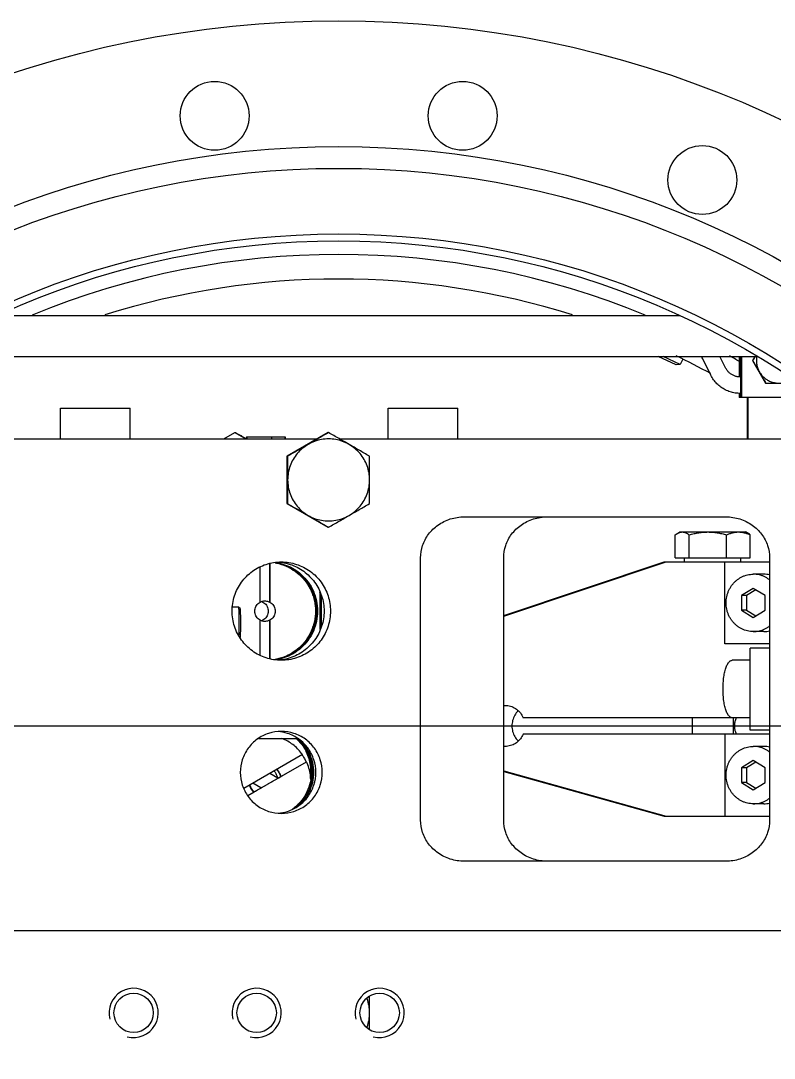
# Model space of a CAD drawing. Extents: x -50 to 48714, y -13211 to 6743.
# Drawn here: x 25972.2 to 26064.1, y -7807.6 to -7681.1 of the extents above; entities that cross this region are included whole.
import ezdxf

# ---------------------------------------------------------------- set-up
doc = ezdxf.new("R2010")
doc.units = 0
doc.header["$LTSCALE"] = 50
doc.linetypes.add('MITTEX2', pattern=[101.60000000000001, 63.5, -12.7, 12.7, -12.7])
doc.layers.get('0').update_dxf_attribs({"linetype": 'CONTINUOUS'})
doc.layers.add('MITTEX2', color=5, linetype='MITTEX2')

# ---------------------------------------------------------------- blocks, each defined once
blk = doc.blocks.new('SMAF_UE46_S')
for p, q in [((-30.58169558190002, 50.04915028130017), (52.58169558190002, 50.04915028130017)), ((-38.9925999725001, 45.04915028130017), (61.99246034460066, 45.04915028130017)), ((52.14630090589981, 44.03068916529992), (49.96220399450067, 45.04915028130017)), ((52.64438364390026, 44.07426575840009), (50.55373703790065, 45.04915028130017)), ((52.95245222680023, 44.73492096649989), (52.64438364390026, 44.07426575840009)), ((56.40399280260044, 42.7604185109999), (55.4043354776004, 44.7604185109999)), ((58.1929697753003, 43.65460047850002), (57.49593381270006, 45.04915028130017)), ((59.82378167850038, 45.04915028130017), (59.82378167850038, 42.5636904723001)), ((59.94157794590046, 45.04915028130017), (59.94157794590046, 42.55278532900002)), ((60.02010879089994, 45.04915028130017), (60.02010879089994, 40.04915028130017)), ((60.13790505819998, 45.04915028130017), (60.13790505819998, 40.04915028130017)), ((61.76107167159989, 45.04915028130017), (61.47249545880004, 44.54915028130017)), ((61.47249545880004, 44.54915028130017), (61.51122111010045, 44.54915028130017)), ((61.47249545880004, 44.54915028130017), (63.05966462940069, 41.79915028130017)), ((52.64438364390026, 44.07426575840009), (52.14630090589981, 44.03068916529992)), ((60.02010879089994, 42.54915028130017), (59.9808433684002, 42.54915028130017)), ((63.05966462940069, 41.79915028130017), (66.27272862190057, 41.79915028130017)), ((59.82378167850038, 40.56160022440008), (59.82378167850038, 40.04915028130017)), ((59.94157794590046, 40.55226276700023), (59.94157794590046, 40.04915028130017)), ((60.02010879089994, 40.54915028130017), (59.9808433684002, 40.54915028130017)), ((69.13482098300028, 40.04915028130017), (59.82378167850038, 40.04915028130017)), ((60.80065899090005, 40.04915028130017), (60.80066712860025, 35)), ((60.8879313078005, 40.04915028130017), (60.88793379100025, 35)), ((-22.93429908409962, 35), (-22.93429908409962, 38.75863747060021)), ((-22.93427871599943, 38.75863747060021), (-14.43431945219982, 38.75863747060021)), ((-14.43429908409962, 35), (-14.43429908409962, 38.75863747060021)), ((17.05199391489987, 35), (17.05199391489987, 38.75863747060021)), ((17.05201428300006, 38.75863747060021), (25.55197354680058, 38.75863747060021)), ((25.55199391489987, 35), (25.55199391489987, 38.75863747060021)), ((-2.986162766199413, 35), (-1.646875901499698, 35.77350269189992)), ((-1.646875901499698, 35.77350269189992), (-1.563020193800185, 35.77350269189992)), ((-1.646875901499698, 35.77350269189992), (-0.3075890369000263, 35)), ((9.683199032100674, 35.77350269189992), (4.6849124072005, 32.88675134599998)), ((9.683199032100674, 35.77350269189992), (9.767054739800187, 35.77350269189992)), ((-54.01583345449944, 35), (8.343912167400049, 35)), ((-0.211888320000071, 35.25), (4.452553945900036, 35.25)), ((11.11530070729987, 35), (76.01583345450035, 35)), ((4.6849124072005, 32.88675134599998), (4.768768115000057, 32.88675134599998)), ((4.6849124072005, 32.88675134599998), (4.6849124072005, 27.11324865410006)), ((4.6849124072005, 27.11324865410006), (4.768768115000057, 27.11324865410006)), ((4.6849124072005, 27.11324865410006), (9.683199032100674, 24.22649730810008)), ((26.31421056609997, 25.5), (58.22860372600007, 25.5)), ((9.683199032100674, 24.22649730810008), (9.767054739800187, 24.22649730810008)), ((52.05521988390046, 20.5), (52.05521988390046, 23.29273441009991)), ((52.31622365329986, 23.47271603770014), (52.62328848339985, 23.65000000000009)), ((52.62331103720044, 23.65000000000009), (60.62326592970021, 23.65000000000009)), ((53.74801653919985, 20.5), (53.74801653919985, 23.29273441009991)), ((58.31608513870015, 20.5), (58.31608513870015, 23.29273441009991)), ((60.93035331359988, 23.47271603770014), (60.62328848339985, 23.65000000000009)), ((61.19135708300018, 20.5), (61.19135708300018, 23.29273441009991)), ((20.99514503940009, -11.5), (20.99514503940009, 20.5)), ((31.12520191290059, -11.5), (31.12520191290059, 20.5)), ((52.05521988390046, 20.5), (61.19135708300018, 20.5)), ((53.18328848350029, 20), (53.18328848350029, 20.5)), ((60.06328848340036, 20), (60.06328848340036, 20.5)), ((63.54766925269996, 20.5), (63.54766925269996, -11.5)), ((1.420956461300193, 15.09658561000015), (1.420956461300193, 19.33392670250032)), ((2.594368302899966, 19.77648972030011), (2.594368302899966, 15.09658561000015)), ((2.620545251200383, 15.09658561000015), (2.620545251200383, 19.7806371628003)), ((31.12520191290059, 13.38082112690017), (50.95975962500052, 20)), ((31.12520191290059, 13.47378512549994), (50.6811903595999, 20)), ((50.6811903595999, 20), (63.54766925269996, 20)), ((58.0966687985001, 10), (58.0966687985001, 20)), ((62.83828707449993, 18.5), (61.5690684489, 18.5)), ((61.5690684489, 16.77823882910025), (60.10865001989987, 15.88911941459992)), ((61.88637310530066, 16.5850601313), (60.74325933270029, 15.88911941459992)), ((63.02948687790013, 15.88911941459992), (61.5690684489, 16.77823882910025)), ((8.73020706350053, 11.76513640929988), (8.73020706350053, 16)), ((8.913445701699857, 12.12488576270016), (8.913445701699857, 15.87511423739988)), ((60.74325933270029, 15.88911941459992), (60.10865001989987, 15.88911941459992)), ((60.10865001989987, 15.88911941459992), (60.10865001989987, 14.11088058550013)), ((60.74325933270029, 15.88911941459992), (60.74325933270029, 14.11088058550013)), ((63.02948687790013, 14.11088058550013), (63.02948687790013, 15.88911941459992)), ((-1.217679591300111, 14.5), (-1.913705775799826, 14.5)), ((-1.217679591300111, 14.5), (-1.216308656299589, 14.49931417990001)), ((-1.027065925100032, 14.30994164000003), (-1.216308656299589, 14.49931417990001)), ((2.620545251200383, 15.09658561000015), (2.594368302899966, 15.09658561000015)), ((60.10865001989987, 14.11088058550013), (61.5690684489, 13.22176117090021)), ((60.74325933270029, 14.11088058550013), (60.10865001989987, 14.11088058550013)), ((60.74325933270029, 14.11088058550013), (61.88637310530066, 13.4149398687)), ((61.5690684489, 13.22176117090021), (63.02948687790013, 14.11088058550013)), ((1.420956461300193, 8.666073297500134), (1.420956461300193, 12.9034143900999)), ((2.620545251200383, 12.9034143900999), (2.594368302899966, 12.9034143900999)), ((2.594368302899966, 12.9034143900999), (2.594368302899966, 8.223510279799939)), ((2.620545251200383, 8.219362837200151), (2.620545251200383, 12.9034143900999)), ((62.83828707449993, 11.5), (61.5690684489, 11.5)), ((63.54766925269996, 10), (58.0966687985001, 10)), ((63.54766925269996, 9.5), (61.1883028612001, 9.5)), ((61.1883028612001, -0.5), (61.1883028612001, 9.5)), ((61.1883028612001, 8), (58.98153152240047, 8)), ((61.1883028612001, 1), (33.5015562878998, 1)), ((54.12328848339985, 1), (54.12328848339985, -1)), ((59.12328848349989, 1), (59.12328848349989, -1)), ((63.54766925269996, -1), (33.5015562878998, -1)), ((58.0966687985001, -1), (58.0966687985001, -11)), ((63.54766925269996, -0.5), (61.1883028612001, -0.5)), ((1.207461975200204, -1.549999999999727), (6.017375757800437, -1.549999999999727)), ((62.83828707449993, -2.5), (61.5690684489, -2.5)), ((6.586032573300145, -3.494974510600059), (-0.5441659150001215, -7.613007674299752)), ((-0.08970816789951641, -8.505236967700057), (7.085861235800621, -4.36099991430001)), ((3.945924226100033, -6.166600142099924), (7.07224387990027, -4.36099991430001)), ((7.085861235800621, -4.36099991430001), (7.07224387990027, -4.36099991430001)), ((61.5690684489, -4.221761170899754), (60.10865001989987, -5.110880585400082)), ((61.88637310530066, -4.414939868700003), (60.74325933270029, -5.110880585400082)), ((63.02948687790013, -5.110880585400082), (61.5690684489, -4.221761170899754)), ((3.597275406000335, -6.369112810999923), (2.617679081799906, -5.786889849199724)), ((31.12520191290059, -5.479550732799908), (50.95975962500052, -11)), ((31.12520191290059, -5.55708346729989), (50.6811903595999, -11)), ((60.74325933270029, -5.110880585400082), (60.10865001989987, -5.110880585400082)), ((60.10865001989987, -5.110880585400082), (60.10865001989987, -6.889119414499874)), ((60.74325933270029, -5.110880585400082), (60.74325933270029, -6.889119414499874)), ((63.02948687790013, -6.889119414499874), (63.02948687790013, -5.110880585400082)), ((1.525396914799785, -7.566347202900033), (0.5165468565000992, -7.000394942999719)), ((60.74325933270029, -6.889119414499874), (60.10865001989987, -6.889119414499874)), ((60.10865001989987, -6.889119414499874), (61.5690684489, -7.778238829099791)), ((60.74325933270029, -6.889119414499874), (61.88637310530066, -7.585060131299997)), ((61.5690684489, -7.778238829099791), (63.02948687790013, -6.889119414499874)), ((-0.09280348509946634, -8.49915998339975), (0.714983757599839, -8.032623931099806)), ((62.83828707449993, -9.5), (61.5690684489, -9.5)), ((50.6811903595999, -11), (63.54766925269996, -11)), ((58.22860372600007, -16.5), (26.31421056609997, -16.5)), ((109.3321296530003, -25), (-87.33212965299936, -25))]:
    blk.add_line(p, q)
for centre, radius in [((11, -40.5), 126.5), ((-4.12798567829941, 74.40845943320028), 4.2), ((26.12798567830032, 74.40845943320028), 4.2), ((11, -40.5), 111.15), ((55.35300981110049, 66.5776378180999), 4.2), ((11, -40.5), 108.5), ((11, -40.5), 100.5), ((11, -40.5), 99.65), ((-14, -35), 2.4), ((1, -35), 2.4), ((16, -35), 2.4)]:
    blk.add_circle(centre, radius)
for centre, radius, start, end in [((11, -40.5), 98, 67.57576816051345, 112.4242318394865), ((11, -40.5), 95, 72.52538992530202, 107.474610074698), ((11, -40.5), 95, 61.47145637939681, 64.33839906971896), ((11, -40.5), 98, 60.08158862978095, 60.90691498852681), ((-14, -35), 3, 255.0000000000056, 194.9999999999945), ((1, -35), 3, 255.0000000000056, 194.9999999999945), ((16, -35), 3, 255.0000000000056, 194.9999999999945)]:
    blk.add_arc(centre, radius, start, end)
for points, start_tangent, end_tangent in [([(55.4043354776004, 44.7604185109999), (55.27554311950007, 45.04546335710029)], (-0.4470909837956635, 0.8944884863477148), (-0.3758444102714679, 0.9266827824383556)), ([(61.80348830740058, 45.0491122051003), (61.72009117769994, 44.90620983040026), (61.51122111010045, 44.54915028130017)], (-0.5037663675656741, -0.8638399428769697), (-0.5055083308990529, -0.8628217239914939)), ([(61.51122111010045, 44.54915028130017), (61.72009117769994, 44.19209073210004), (61.92040536540026, 43.84848856279996), (62.11647136300053, 43.51089064389998), (62.31123527989985, 43.17415028130017)], (0.5055083308214087, -0.8628217240369841), (0.4998714803277123, -0.8660995919378911)), ([(61.98899670510036, 45.05047362650021), (61.98469575480067, 45.02668276990016), (61.94293139210004, 44.54915028130017), (61.98469575480067, 44.07161779270018), (62.10871985389986, 43.60859488710003), (62.31123527989985, 43.17415028130017)], (-0.1822277189838953, -0.9832563543826841), (0.4998714803568521, -0.866099591921073)), ([(59.9808433684002, 42.54915028130017), (59.61405901079979, 42.58310582200011), (59.25973687450005, 42.68381642250006), (58.92991169900051, 42.84785481320023), (58.63578190190037, 43.06964082340028), (58.38732641050046, 43.34163583050031), (58.1929697753003, 43.65460047850002)], (-1, 0), (-0.4470909837548153, 0.8944884863681318)), ([(62.31123527989985, 43.17415028130017), (62.58608870399985, 42.78148435460025), (62.92492884410058, 42.44252806270015), (63.31746021390063, 42.16758042090032), (63.75175594650045, 41.96499557410016), (64.21462018570037, 41.84092896050015), (64.69198903580036, 41.79915028130017)], (0.4998714803495538, -0.8660995919252855), (1, -1.391090511715142e-10)), ([(62.31123527989985, 43.17415028130017), (62.50517239720011, 42.8374099186999), (62.69879731519995, 42.49981199979993), (62.8951047786004, 42.15620983040026), (63.09839028070019, 41.79915028130017)], (0.4998714803657047, -0.8660995919159638), (0.4941703857170562, -0.8693650728435414)), ([(59.9808433684002, 40.54915028130017), (59.35098207080046, 40.5990780346001), (58.73684074030007, 40.74761615290026), (58.15374970130051, 40.99105918990017), (57.61626563410027, 41.32333299740003), (57.13780827230039, 41.73614561670001), (56.7303251446001, 42.21919357090019), (56.40399280260044, 42.7604185109999)], (-1, 0), (-0.4470909837549762, 0.8944884863680516)), ([(-1.563020193800185, 35.77350269189992), (-0.9081703267002013, 35.39823061740026), (-0.278949664099855, 35.03693101509998)], (0.8678233849893704, -0.4968727930422348), (0.8669743611444768, -0.4983527436646924)), ([(9.767054739800187, 35.77350269189992), (9.122369478500332, 35.39823061740026), (8.500440489799985, 35.03693101509998), (7.890246739400027, 34.68323720780018), (7.279601580999952, 34.33012701889993)], (-0.8640418564468119, -0.5034199740852036), (-0.8659511838560141, -0.5001285306582379)), ([(12.27788820590013, 34.33012701889993), (11.66574295210012, 34.68323720780018), (11.05112526960056, 35.03693101509998), (10.42190460700022, 35.39823061740026), (9.767054739800187, 35.77350269189992)], (-0.8659511838526686, 0.5001285306640304), (-0.8678233849928276, 0.4968727930361963)), ([(-0.278949664099855, 35.03693101509998), (-0.2409650290001082, 35.01509526769996)], (0.8669743610058323, -0.4983527439058892), (0.8669450749118572, -0.4984036888768729)), ([(-0.211888320000071, 35.25), (-0.2194129694998992, 35.23493521230012), (-0.2268551773995569, 35.18990590200019), (-0.2341334051998274, 35.11540541980003), (-0.2411679112001366, 35.0122500084999), (-0.2419005285000821, 35.00000606189997)], (-1, 0), (-0.05859792475906399, -0.9982816652698431)), ([(-0.211888320000071, 35.25), (-0.2043636704993332, 35.23493521230012), (-0.19692146269972, 35.18990590200019), (-0.189643234799405, 35.11540541980003), (-0.1826087288000053, 35.0122500084999), (-0.1818761115000598, 35.00000606189997)], (1, 0), (0.05859792475906399, -0.9982816652698431)), ([(2.787083654900016, 35.25), (2.794608304399844, 35.23493521230012), (2.802050512300411, 35.18990590200019), (2.809328740100682, 35.11540541980003), (2.816363246100082, 35.0122500084999), (2.817095863400027, 35.00000606189997)], (1, 0), (0.05859792475906399, -0.9982816652698431)), ([(4.452553945900036, 35.25), (4.445029296400207, 35.23493521230012), (4.437587088600594, 35.18990590200019), (4.430308860700279, 35.11540541980003), (4.42327435469997, 35.0122500084999), (4.422541737400024, 35.00000606189997)], (-1, 0), (-0.05859792475906399, -0.9982816652698431)), ([(4.452553945900036, 35.25), (4.460078595399864, 35.23493521230012), (4.467520803300431, 35.18990590200019), (4.474799031099792, 35.11540541980003), (4.481833537200146, 35.0122500084999), (4.482566154500091, 35.00000606189997)], (1, 0), (0.05859792475906399, -0.9982816652698431)), ([(7.279601580999952, 34.33012701889993), (6.667456327199943, 33.97701683010018), (6.052838644700387, 33.62332302279992), (5.423617982100041, 33.2620234205001), (4.768768115000057, 32.88675134599998)], (-0.8659511838526686, -0.5001285306640304), (-0.8678233849928276, -0.4968727930361963)), ([(7.279601579600239, 34.33012701810003), (6.565839196200614, 33.83016430930002), (5.949830698999904, 33.2139326833003), (5.450126141499823, 32.50004234640028), (5.081916536800236, 31.71016860479995), (4.856407462600146, 30.86832024810019), (4.780458268600341, 30)], (-0.865951183853195, -0.5001285306631187), (2.486220124814779e-10, -1)), ([(12.27788805270029, 34.33012710740013), (11.48837306970017, 34.69842178909994), (10.6467450068003, 34.92402875480002), (9.778744804300004, 35), (8.910744604499996, 34.92402872389994), (8.069116549700084, 34.69842172810013), (7.279601579600239, 34.33012701810003)], (-0.8659511838532583, 0.500128530663009), (-0.8659511838532583, -0.500128530663009)), ([(14.77703151830065, 30), (14.70108231910035, 30.86832027729997), (14.47557322969988, 31.71016866060017), (14.1073636009005, 32.50004242349996), (13.60765901149989, 33.21393277430025), (12.9916504767998, 33.83016440490019), (12.27788805270029, 34.33012710740013)], (0, 1), (-0.8659511838519249, 0.5001285306653179)), ([(14.76534136470036, 32.88675134599998), (14.12065610340051, 33.2620234205001), (13.49872711460011, 33.62332302279992), (12.8885333643002, 33.97701683010018), (12.27788820590013, 34.33012701889993)], (-0.8640418564468119, 0.5034199740852036), (-0.8659511838560141, 0.5001285306582379)), ([(4.768768115000057, 32.88675134599998), (4.773817093100661, 32.14181329560006), (4.777478278099807, 31.41797385790005), (4.779712262799876, 30.70430558580028), (4.780458268600341, 29.99999999960028)], (0.007556418347088739, -0.9999714498633269), (0, -1)), ([(14.77703151830065, 30.00000000050022), (14.77627160620068, 30.71087231890033), (14.77402962060023, 31.42327755199994), (14.77037844179995, 32.14381235610017), (14.76534136470036, 32.88675134599998)], (0, 1), (-0.007556418351015014, 0.9999714498632971)), ([(4.780458268600341, 29.99999999960028), (4.779698356400331, 29.28912768120017), (4.777456370799882, 28.57672244800006), (4.773805192100554, 27.85618764390028), (4.768768115000057, 27.11324865410006)], (0, -1), (-0.007556418351015014, -0.9999714498632971)), ([(4.780458268600341, 30), (4.856407468299949, 29.13167971990015), (5.081916559100137, 28.28983133390011), (5.450126190400624, 27.4999575689003), (5.94983078289988, 26.7860672167003), (6.565839321299791, 26.16983558570018), (7.279601749400172, 25.66987288380005)], (-7.649907790477633e-11, -1), (0.865951183854947, -0.5001285306600852)), ([(12.27788820680053, 25.66987298169988), (12.9916505903002, 26.1698356904003), (13.60765908760004, 26.78606731650007), (14.10736364520017, 27.49995765340009), (14.4755732499998, 28.28983139499996), (14.70108232429993, 29.13167975190026), (14.77703151830065, 30)], (0.8659511838557642, 0.5001285306586702), (-2.486220124577037e-10, 1)), ([(14.76534136470036, 27.11324865410006), (14.7703903429001, 27.85818670439994), (14.77405152790016, 28.58202614209995), (14.77628551250018, 29.29569441430021), (14.77703151830065, 30.00000000050022)], (0.007556418347088739, 0.9999714498633269), (0, 1)), ([(4.768768115000057, 27.11324865410006), (5.423617982100041, 26.73797657959994), (6.052838644700387, 26.37667697720008), (6.667456327199943, 26.02298317000032), (7.279601580999952, 25.66987298110007)], (0.8678233849928276, -0.4968727930361963), (0.8659511838526686, -0.5001285306640304)), ([(12.27788820590013, 25.66987298110007), (12.8885333643002, 26.02298317000032), (13.49872711460011, 26.37667697720008), (14.12065610340051, 26.73797657959994), (14.76534136470036, 27.11324865410006)], (0.8659511838560141, 0.5001285306582379), (0.8640418564468119, 0.5034199740852036)), ([(7.279601580999952, 25.66987298110007), (7.890246739400027, 25.31676279220028), (8.500440489799985, 24.96306898500006), (9.122369478500332, 24.6017693826002), (9.767054739800187, 24.22649730810008)], (0.8659511838560141, -0.5001285306582379), (0.8640418564468119, -0.5034199740852036)), ([(7.279601749400172, 25.66987288380005), (8.069116730900532, 25.30157820590011), (8.910744791500292, 25.0759712432), (9.778744991200256, 25), (10.6467451878998, 25.07597127710005), (11.48837323960015, 25.30157827280027), (12.27788820680053, 25.66987298169988)], (0.8659511838559504, -0.5001285306583483), (0.8659511838559504, 0.5001285306583483)), ([(9.767054739800187, 24.22649730810008), (10.42190460700022, 24.6017693826002), (11.05112526960056, 24.96306898500006), (11.66574295210012, 25.31676279220028), (12.27788820590013, 25.66987298110007)], (0.8678233849928276, 0.4968727930361963), (0.8659511838526686, 0.5001285306640304)), ([(20.99514503940009, 20.5), (21.23846629279979, 21.99497165990033), (21.95793834710003, 23.36902453619996), (23.11352550360061, 24.49346686929994), (24.61589066610031, 25.23828671570027), (26.31421056609997, 25.5)], (0, 1), (1, 0)), ([(31.12520191290059, 20.5), (31.36852316620025, 21.99497165990033), (32.08799522060053, 23.36902453619996), (33.24358237710021, 24.49346686929994), (34.74594753949987, 25.23828671570027), (36.44426743960048, 25.5)], (0, 1), (1, 0)), ([(58.22860372600007, 25.5), (59.92684444279985, 25.23831179350009), (61.42926383570011, 24.49348454110032), (62.58493092800018, 23.36895076490009), (63.30439767680036, 21.99482261440016), (63.54766925269996, 20.5)], (1, 0), (0, -1)), ([(52.05521988390046, 23.29273441009991), (52.27350650039989, 23.44695682920019), (52.32280908210032, 23.47652304560006)], (0.7855785730341392, 0.6187619134931024), (0.8655207956079927, 0.5008729902581168)), ([(52.32280908210032, 23.47652304560006), (52.48567697100043, 23.55884615440027), (52.69503466330025, 23.62718345490021), (52.90161821150014, 23.65000000000009)], (0.8655207956686154, 0.5008729901533594), (1, 0)), ([(52.90161821150014, 23.65000000000009), (53.11002326910057, 23.62678133190002), (53.31895910530056, 23.55824339460014), (53.53020829800062, 23.44665995200012), (53.74801653919985, 23.29273441009991)], (1, -7.48501965782212e-10), (0.7855785731245334, -0.6187619133783385)), ([(53.74801653919985, 23.29273441009991), (54.34111244140058, 23.44788518399992), (54.91282816190051, 23.55935675060027), (55.47343963020012, 23.62709061800024), (56.03205083890043, 23.65000000000009)], (0.9599446251670032, 0.2801897867749321), (1, 0)), ([(56.03205083890043, 23.65000000000009), (56.59066204759984, 23.62709061800024), (57.1512735160004, 23.55935675060027), (57.72298923640028, 23.44788518399992), (58.31608513870015, 23.29273441009991)], (1, 0), (0.9599446251670032, -0.2801897867749321)), ([(58.31608513870015, 23.29273441009991), (58.68939652210065, 23.44788518399992), (59.04925061250015, 23.55935675060027), (59.40211537180039, 23.62709061800024), (59.75372111090019, 23.65000000000009)], (0.9072034218697919, 0.4206922287703213), (1, 0)), ([(59.75372111090019, 23.65000000000009), (60.10532684999998, 23.62709061800024), (60.45819160920018, 23.55935675060027), (60.81804569970063, 23.44788518399992), (61.19135708300018, 23.29273441009991)], (1, 0), (0.9072034218953607, -0.4206922287151833)), ([(61.19135708300018, 23.29273441009991), (60.97307046649985, 23.44695682920019), (60.92376788480033, 23.47652304560006)], (-0.7855785730341392, 0.6187619134931024), (-0.8655207956079927, 0.5008729902581168)), ([(4.005073091099803, 8), (2.151606479300426, 8.293660902299962), (0.4795700933000262, 9.145898033800222), (-0.8473654955996608, 10.47328848630013), (-1.699310586799584, 12.14589803380022), (-1.992870858699462, 14), (-1.699310586799584, 15.85410196630028), (-0.8473654955996608, 17.52671151379991), (0.4795700933000262, 18.85410196630028), (2.151606479300426, 19.70633909780008), (4.005073091099803, 20)], (-1, 0), (1, 0)), ([(3.276629966499968, 19.89747652679989), (3.419729377600561, 19.86888560440002)], (0.9829347183891479, -0.1839547210191861), (0.9781541597096773, -0.2078808308686855)), ([(3.382371437900474, 19.92454976189993), (3.681498860700231, 19.86888560440002)], (0.9874473286799114, -0.157948640649128), (0.9781541597554783, -0.207880830653176)), ([(3.419729377600561, 19.86888560440002), (4.612270297100622, 19.48127274590024)], (0.9781541597645889, -0.2078808306103081), (0.9134720781233037, -0.4069014161797588)), ([(3.615686866700344, 19.98677338630023), (5.073231253700214, 19.70633909780008)], (0.9977820041463437, -0.06656629929405679), (0.9511291447963638, -0.3087933773884051)), ([(3.681498860700231, 19.86888560440002), (3.941148001500551, 19.80761744019992)], (0.9781541597388062, -0.2078808307316242), (0.9679099090311098, -0.2512974492496663)), ([(3.941148001500551, 19.80761744019992), (4.874039780200292, 19.48127274590024), (5.959959190499831, 18.85410196630028), (6.891797202500129, 18.01478363820024), (7.628828023700407, 17), (8.138839870500306, 15.85410196630028), (8.399542778000068, 14.62717077959996), (8.399542778000068, 13.37282922040004), (8.138839870500306, 12.14589803380022), (7.628828023700407, 11), (6.891797202500129, 9.985216361900257), (5.959959190499831, 9.145898033800222), (4.874039780200292, 8.518727254200257), (3.941148001500551, 8.19238255980008)], (0.9679099090597464, -0.2512974491393689), (-0.9679099090597464, -0.2512974491393689)), ([(4.005073091099803, 20), (5.858539702900089, 19.70633909780008), (7.530576088900489, 18.85410196630028), (8.85751167790022, 17.52671151379991), (9.709456769000099, 15.85410196630028), (10.00301704100002, 14), (9.709456769000099, 12.14589803380022), (8.85751167790022, 10.47328848630013), (7.530576088900489, 9.145898033800222), (5.858539702900089, 8.293660902299962), (4.005073091099803, 8)], (1, 0), (-1, 0)), ([(4.612270297100622, 19.48127274590024), (4.740475020200392, 19.4223433146999)], (0.913472078022553, -0.4069014164059382), (0.9036269279329835, -0.4283204117414889)), ([(4.768793490599819, 19.46961660350007), (5.052975401100412, 19.3135091864001), (5.417897100000118, 19.09563784080001), (5.874885936600549, 18.77178068789999), (6.387943614400683, 18.32400102940028), (6.92489925910013, 17.72606377120019), (7.445432519700262, 16.94659612240002), (7.884842683400166, 15.97112772030005)], (-0.9658612994989936, 0.2590597423956793), (0.3284208550110242, -0.944531493383798)), ([(4.740475020200392, 19.4223433146999), (5.698189707400161, 18.85410196630028), (6.630027719400459, 18.01478363820024), (7.367058540599828, 17), (7.866016621500421, 15.8877934338002)], (0.9036269278273822, -0.4283204119642759), (0.3145534005884865, -0.9492397790749286)), ([(8.052375152500645, 15.97112772030005), (7.610742287400171, 16.94770759950006), (7.083120152400625, 17.72797400060017), (6.533844854100607, 18.32578655900033), (6.002396821299953, 18.7732809572999), (5.521432358899801, 19.09629422050011), (5.125340908700309, 19.31383162590009), (4.866880473200581, 19.43317034290021), (4.768793490599819, 19.46961660350007)], (-0.3284208550109987, 0.9445314933838069), (-0.9658612994941639, 0.2590597424136858)), ([(5.073231253700214, 19.70633909780008), (6.745267639700614, 18.85410196630028), (8.072203228600301, 17.52671151379991), (8.924148319800224, 15.85410196630028), (9.217708591700102, 14), (8.924148319800224, 12.14589803380022), (8.072203228600301, 10.47328848630013), (6.745267639700614, 9.145898033800222), (5.073231253700214, 8.293660902299962)], (0.9511291448005462, -0.3087933773755226), (-0.9511291448005462, -0.3087933773755226)), ([(61.5690684489, 11.5), (61.21020706929994, 11.52051715000016), (60.85555301119985, 11.58182805500019), (60.50926426929982, 11.68321390090023), (60.17540076240039, 11.82348603119999), (59.85787673489995, 12.00099988340025), (59.5604148657003, 12.2136742701), (59.28650262320025, 12.4590157783), (59.03935137799999, 12.73414800330011), (58.82185875249979, 13.03584527130033), (58.63657464900007, 13.36057045760026), (58.48567135400026, 13.7045164563001), (58.37091807080014, 14.06365081520016), (58.29366017670054, 14.43376301209992), (58.25480344990046, 14.81051382000032), (58.25480344990046, 15.18948618010018), (58.29366017670054, 15.56623698800013), (58.37091807080014, 15.93634918489988), (58.48567135400026, 16.2954835436999), (58.63657464900007, 16.63942954250024), (58.82185875249979, 16.96415472880017), (59.03935137799999, 17.26585199679994), (59.28650262320025, 17.54098422180004), (59.5604148657003, 17.78632573000004), (59.85787673489995, 17.9990001166002), (60.17540076240039, 18.17651396890005), (60.50926426929982, 18.31678609920027), (60.85555301119985, 18.41817194500027), (61.21020706929994, 18.47948285009988), (61.5690684489, 18.5)], (-1, 0), (1, 0)), ([(63.54879655130026, 17.80925098860007), (63.28026016290005, 17.9990001166002), (62.96273613540052, 18.17651396890005), (62.62887262850018, 18.31678609920027), (62.28258388660015, 18.41817194500027), (61.92792982850006, 18.47948285009988), (61.5690684489, 18.5)], (-0.7871266756134345, 0.6167913719708983), (-1, 0)), ([(63.54772225729994, 18.41911621179997), (63.19714845420003, 18.47948285009988), (62.83828707449993, 18.5)], (-0.9744001586128771, 0.2248206638527702), (-1, 0)), ([(1.415837984300197, 15.10785048949992), (1.585273455900278, 15.1810411790002), (1.786131692299932, 15.23248612580028), (1.994573908000348, 15.25)], (0.8862482158193608, 0.4632106431819114), (1, 0)), ([(1.994573908000348, 15.25), (2.203016123599809, 15.23248612580028), (2.403874360100417, 15.1810411790002), (2.594368302899966, 15.09658561000015)], (1, 0), (0.8771991981613699, -0.4801266153266759)), ([(7.866016621500421, 15.8877934338002), (7.87707038750068, 15.85410196630028)], (0.3145534006205388, -0.9492397790643073), (0.3089206495290661, -0.9510878152381829)), ([(7.87707038750068, 15.85410196630028), (8.137773294900398, 14.62717077959996), (8.137773294900398, 13.37282922040004), (7.87707038750068, 12.14589803380022)], (0.3089206484009174, -0.9510878156046142), (-0.3089206484009174, -0.9510878156046142)), ([(7.884842683400166, 15.97112772030005), (7.898354124100479, 15.9318313693002)], (0.3284208560043503, -0.9445314930384111), (0.321878543005952, -0.9467809691540942)), ([(7.898354124100479, 15.9318313693002), (8.133823019999909, 15.00170458460025), (8.21820395909981, 13.99922037500028), (8.133731262500078, 12.99775458969998), (7.898356549199889, 12.06817576440017)], (0.3218785427889407, -0.9467809692278718), (-0.3218773512713354, -0.9467813743090584)), ([(8.052375152500645, 12.02887227969995), (8.300730979000036, 12.99760113909997), (8.384826739000346, 13.99920055860002), (8.300826591600526, 15.0018330895), (8.052375152500645, 15.97112772030005)], (0.3284208550150592, 0.9445314933823952), (-0.3284208550150592, 0.9445314933823952)), ([(8.73020706350053, 16), (8.721628929800318, 16.2923196720003)], (0, 1), (-0.05856405844009271, 0.9982836526053231)), ([(-1.216148224400058, 14.49972860970001), (-1.211601674899612, 14.48647671549998), (-1.205605951899997, 14.44608974120001), (-1.199773504099539, 14.37938524160018), (-1.19418320549994, 14.28726528070001), (-1.188910655099789, 14.17097562290019), (-1.1840271553001, 14.03208888630024), (-1.179598746899501, 13.87248327580028), (-1.175685316599811, 13.69431718340002), (-1.172339786900011, 13.5), (-1.169607400200221, 13.29215953209996), (-1.167525107399342, 13.07360646540019), (-1.166121067999484, 12.84729635539998), (-1.165414269199573, 12.61628965780028), (-1.165414269199573, 12.38371034220017), (-1.166121067999484, 12.15270364470007), (-1.167525107399342, 11.92639353460027), (-1.169607400200221, 11.70784046790004), (-1.172339786900011, 11.5), (-1.175685316599811, 11.30568281659998), (-1.179598746899501, 11.12751672430022), (-1.179644590799398, 11.12565759480003)], (0.9325624193065021, -0.3610087728812198), (-0.02468132351731544, -0.9996953697349177)), ([(-1.026915187499981, 14.31033129090019), (-1.022594170799493, 14.29736146089999), (-1.016964640699371, 14.25795084430001), (-1.011500507899655, 14.19290534590027), (-1.006281451599534, 14.10317347550017), (-1.001383577599881, 13.99006372570011), (-0.9968783078002161, 13.85522549150028), (-0.9928313392001655, 13.70062501790017), (-0.9893016856995018, 13.52851672799989), (-0.9863408175997392, 13.34141034820004), (-0.9839919111000199, 13.14203431080023), (-0.9822892184993179, 12.93329596740023), (-0.9812575688001743, 12.71823919320013), (-0.9809120058998815, 12.5), (-0.9812575688001743, 12.28176080689991), (-0.9822892184993179, 12.06670403260023), (-0.9839919111000199, 11.85796568920023), (-0.9863408175997392, 11.65858965179996), (-0.9893016856995018, 11.47148327200011), (-0.9928313392001655, 11.29937498210029), (-0.9968783078002161, 11.14477450850018), (-1.001383577599881, 11.00993627429989), (-1.006281451599534, 10.89682652460033), (-1.011500507899655, 10.80709465410018), (-1.012075313199603, 10.79715385030022)], (0.9404095202948077, -0.3400440179431033), (-0.05839642863117021, -0.9982934724434116)), ([(1.420956461300193, 12.9034143900999), (1.179603530999884, 13.07561586840029), (0.9855919108003945, 13.2998491661001), (0.8498438108999835, 13.5634950435001), (0.7800027179000608, 13.85171497579995), (0.7800027179000608, 14.14828502420005), (0.8498438108999835, 14.4365049564999), (0.9855919108003945, 14.70015083399994), (1.179603530999884, 14.92438413170021), (1.420956461300193, 15.09658561000015)], (-0.8771991981916719, 0.4801266152713136), (0.8771991981916719, 0.4801266152713136)), ([(1.572894003600595, 15.18235217930032), (1.748095372399803, 15.10682003210013), (1.996009747000244, 14.93563843519996), (2.195767781000541, 14.71008093340015), (2.335760263600605, 14.44325610880014), (2.407851340600246, 14.15067085030023), (2.407851340600246, 13.84932914970022), (2.335760263600605, 13.55674389120031), (2.195767781000541, 13.28991906660031), (1.996009747000244, 13.06436156480004), (1.748095372399803, 12.89317996799991), (1.572894003600595, 12.81764782070013)], (0.9458326011153677, -0.3246547253118889), (-0.9458326011187671, -0.324654725301985)), ([(2.620545251200383, 15.09658561000015), (2.861898181599827, 14.92438413170021), (3.055909801800226, 14.70015083399994), (3.191657901600593, 14.4365049564999), (3.261498994600515, 14.14828502420005), (3.261498994600515, 13.85171497579995), (3.191657901600593, 13.5634950435001), (3.055909801800226, 13.2998491661001), (2.861898181599827, 13.07561586840029), (2.620545251200383, 12.9034143900999)], (0.8771991981916719, -0.4801266152713136), (-0.8771991981916719, -0.4801266152713136)), ([(1.994573908000348, 12.75), (1.786131692299932, 12.76751387420018), (1.585273455900278, 12.8189588211003), (1.415837984300197, 12.89214951060012)], (-1, 0), (-0.8862482158193608, 0.4632106431819114)), ([(2.594368302899966, 12.9034143900999), (2.403874360100417, 12.8189588211003), (2.203016123599809, 12.76751387420018), (1.994573908000348, 12.75)], (-0.8771991981613699, -0.4801266153266759), (-1, 0)), ([(7.866016621500421, 12.1122065663003), (7.367058540599828, 11), (6.630027719400459, 9.985216361900257), (5.698189707400161, 9.145898033800222), (4.740474662899942, 8.577656515999934)], (-0.3145534005888941, -0.9492397790747935), (-0.9036269560974265, -0.428320352323001)), ([(7.884842683400166, 12.02887227969995), (7.445427079400361, 11.05339418909989), (6.924733579799977, 10.27372531090032), (6.388238195700069, 9.676286494499891), (5.876324162800302, 9.22934040600012), (5.419417624600101, 8.905340047499976), (5.053842551799789, 8.686971866899967), (4.83042704340005, 8.567084738900121), (4.830216787100653, 8.5663061483001)], (-0.3284208550212445, -0.9445314933802443), (0.4964672250665438, -0.8680554673721753)), ([(4.830216787100653, 8.5663061483001), (5.126884242699816, 8.686936617099946), (5.523816149699996, 8.905141240300054), (6.004804189599781, 9.228515456200057), (6.535031337200053, 9.675338804700004), (7.083772885300277, 10.27284281350012), (7.611205807300394, 11.05311162470025), (8.052375152500645, 12.02887227969995)], (0.4964672246132853, -0.8680554676314077), (0.3284208550152902, 0.9445314933823149)), ([(7.87707038750068, 12.14589803380022), (7.866016621500421, 12.1122065663003)], (-0.3089206495290661, -0.9510878152381829), (-0.3145534006205388, -0.9492397790643073)), ([(7.898356549199889, 12.06817576440017), (7.884842683400166, 12.02887227969995)], (-0.3218773517425929, -0.9467813741488451), (-0.3284208542107207, -0.9445314936620698)), ([(61.5690684489, 11.5), (61.92792982850006, 11.52051715000016), (62.28258388660015, 11.58182805500019), (62.62887262850018, 11.68321390090023), (62.96273613540052, 11.82348603119999), (63.28026016290005, 12.00099988340025), (63.54879655130026, 12.19074901139993)], (1, 0), (0.7871266756134345, 0.6167913719708983)), ([(62.83828707449993, 11.5), (63.19714845420003, 11.52051715000016), (63.54772225729994, 11.58088378830007)], (1, 0), (0.9744001586128771, 0.2248206638527702)), ([(3.419729377600561, 8.13111439559998), (3.276629966499968, 8.102523473200108)], (-0.9781541597096773, -0.2078808308686855), (-0.9829347183891479, -0.1839547210191861)), ([(3.681498860700231, 8.13111439559998), (3.382371437900474, 8.075450238100075)], (-0.9781541597554783, -0.207880830653176), (-0.9874473286799114, -0.157948640649128)), ([(4.612270297100622, 8.518727254200257), (3.419729377600561, 8.13111439559998)], (-0.9134720781233037, -0.4069014161797588), (-0.9781541597645889, -0.2078808306103081)), ([(5.073231253700214, 8.293660902299962), (3.615686866700344, 8.013226613700226)], (-0.9511291447963638, -0.3087933773884051), (-0.9977820041463437, -0.06656629929405679)), ([(3.941148001500551, 8.19238255980008), (3.681498860700231, 8.13111439559998)], (-0.9679099090311098, -0.2512974492496663), (-0.9781541597388062, -0.2078808307316242)), ([(4.740474662899942, 8.577656515999934), (4.612270297100622, 8.518727254200257)], (-0.9036269560076191, -0.4283203525124679), (-0.9134720781539271, -0.4069014161110109)), ([(58.98153152240047, 1), (58.86145818450041, 1.02051715000016), (58.74279259660034, 1.081828055000187), (58.6269260043, 1.183213900900228), (58.51521683759984, 1.323486031199991), (58.40897478409988, 1.500999883400254), (58.30944543500027, 1.7136742701), (58.21779568069996, 1.9590157783), (58.13510003080046, 2.234148003300106), (58.06232801629994, 2.535845271300332), (58.00033282250024, 2.860570457600261), (57.9498412863004, 3.204516456300098), (57.91144537489981, 3.563650815200162), (57.88559524510038, 3.933763012099917), (57.87259396619993, 4.310513820000324), (57.87259396619993, 4.689486180100175), (57.88559524510038, 5.066236988000128), (57.91144537489981, 5.436349184899882), (57.9498412863004, 5.795483543699902), (58.00033282250024, 6.139429542500238), (58.06232801629994, 6.464154728800168), (58.13510003080046, 6.765851996799938), (58.21779568069996, 7.040984221800045), (58.30944543500027, 7.286325730000044), (58.40897478409988, 7.4990001166002), (58.51521683759984, 7.676513968900053), (58.6269260043, 7.816786099200272), (58.74279259660034, 7.918171945000267), (58.86145818450041, 7.979482850099885), (58.98153152240047, 8)], (-1, 0), (1, 0)), ([(31.12402302379996, 2.490611156900286), (31.32943594580047, 2.499967223699969)], (0.9958594932164979, 0.0909058291342202), (0.9999999974343659, -7.163287391603162e-05)), ([(31.32943594580047, 2.499967223699969), (31.48806390339996, 2.494343718799882), (32.1200041428001, 2.356626889900326), (32.69328970010065, 2.044344722400183), (33.16545620699981, 1.580671812700075), (33.5015562878998, 1)], (0.9999999974343556, -7.163301574550331e-05), (0.3824222182763236, -0.9239876876715492)), ([(32.89912679610006, 1.842322561600213), (32.88252013190049, 1.826107447599952), (32.47555155740065, 1.29808639139992), (32.21868707160047, 0.6739640215000691), (32.13091124729999, 0), (32.21868707160047, -0.6739640214000246), (32.47555155740065, -1.29808639139992), (32.88252013190049, -1.826107447499908), (32.89912679610006, -1.842322561599758)], (-0.7188447009231316, -0.6951706955523467), (0.7188447009231316, -0.6951706955523467)), ([(59.5021985307003, -1.000115614900096), (59.42025730830028, -0.7725424858999759), (59.33341024450056, -0.3910861626000042), (59.30422164990068, 0), (59.33341024450056, 0.3910861626000042), (59.42025730830028, 0.7725424860000203), (59.5021985307003, 1.000115614900096)], (-0.3824552455710882, 0.9239740175649738), (0.3824552455710882, 0.9239740175649738)), ([(4.005073091099803, -0.6666000000000167), (2.460517581300337, -0.911317418499948), (1.067153926300307, -1.621515028100021), (-0.03862573119931767, -2.727673738500016), (-0.7485799737996786, -4.121515028100021), (-0.9932135336994179, -5.666600000000017), (-0.7485799737996786, -7.211684971900013), (-0.03862573119931767, -8.605526261399973), (1.067153926300307, -9.711684971900013), (2.460517581300337, -10.42188258150009), (4.005073091099803, -10.66660000000002)], (-1, 0), (1, 0)), ([(4.764320151700304, -0.911317418499948), (3.616129113500392, -0.6824989408996771)], (-0.9511291447992524, 0.3087933773795072), (-0.9968063220874507, 0.07985709891105174)), ([(4.005073091099803, -10.66660000000002), (5.549628601000222, -10.42188258150009), (6.942992256000252, -9.711684971900013), (8.048771913399833, -8.605526261399973), (8.758726156000193, -7.211684971900013), (9.003359715999977, -5.666600000000017), (8.758726156000193, -4.121515028100021), (8.048771913399833, -2.727673738500016), (6.942992256000252, -1.621515028100021), (5.549628601000222, -0.911317418499948), (4.005073091099803, -0.6666000000000167)], (1, 0), (-1, 0)), ([(4.764320151700304, -10.42188258150009), (6.157683806700334, -9.711684971900013), (7.263463464199958, -8.605526261399973), (7.973417706800319, -7.211684971900013), (8.218051266800103, -5.666600000000017), (7.973417706800319, -4.121515028100021), (7.263463464199958, -2.727673738500016), (6.157683806700334, -1.621515028100021), (4.764320151700304, -0.911317418499948)], (0.9511291448001671, 0.3087933773766902), (-0.9511291448001671, 0.3087933773766902)), ([(33.5015562878998, -1), (33.16545620699981, -1.580671812600031), (32.69328970010065, -2.044344722399728), (32.1200041428001, -2.356626889899871), (31.48806390339996, -2.494343718799882), (31.32943594580047, -2.499967223599924)], (-0.3824222182763236, -0.9239876876715492), (-0.9999999974343556, -7.163301574550331e-05)), ([(6.586032573300145, -3.494974510600059), (6.112362847699842, -2.912543354500031), (5.563968183500037, -2.400202586499745), (4.951039281099838, -1.967385109199768), (4.284928114299873, -1.622075648499958), (4.086038680899946, -1.54023422479986)], (-0.5765272619524404, 0.8170779131916504), (-0.9320347195759968, 0.3623689852966077)), ([(5.799267339700236, -1.532743764299994), (6.471286335499826, -2.237406089800061), (7.12631741560017, -3.280239434800023), (7.532952767600364, -4.442734863199803), (7.670801996900082, -5.666600000000017), (7.532952767600364, -6.890465136699731), (7.12631741560017, -8.052960565099966), (6.471286335499826, -9.095793910199973), (6.059780707299979, -9.556303862899767)], (0.7514462608076551, -0.6597942990949481), (-0.7070984903811995, -0.7071150718946871)), ([(5.877500587500435, -1.543449419499666), (6.202824496300309, -1.861875691799924), (6.726044350600205, -2.507218651199764), (7.208103432800272, -3.349521924999863), (7.563948745099879, -4.372352198799945), (7.716079400400304, -5.519832687100006), (7.624605847900057, -6.677099463000104), (7.312721157200031, -7.742232957099986), (6.855040716800431, -8.63165971619992), (6.333002358100202, -9.32825969489977), (6.091751169000418, -9.58833053799981)], (0.7423628696556838, -0.6699980371288997), (-0.7050981212621278, -0.7091097513027288)), ([(6.157898700600526, -9.654380435599705), (6.698272786400594, -9.07040809730006), (7.248104647100263, -8.231894658300007), (7.668297488599819, -7.194983329499792), (7.874061295000502, -6.018442950200097), (7.817847397200239, -4.808172837199891), (7.512249022700416, -3.677883901999849), (7.035270222800136, -2.73542176410001), (6.479047151499799, -2.004782931699992), (6.00996899419988, -1.545149858000059)], (0.7313708335950185, 0.6819799878050147), (-0.7593539808797749, 0.6506777479843909)), ([(6.092490397099937, -1.560574499999802), (6.733055818600405, -2.237406089800061), (7.388086898699839, -3.280239434800023), (7.794722250700033, -4.442734863199803), (7.932571480000661, -5.666600000000017), (7.794722250700033, -6.890465136699731), (7.388086898699839, -8.052960565099966), (6.733055818600405, -9.095793910199973), (6.092490397099937, -9.772625499899732)], (0.7463846247244149, -0.665514832272726), (-0.7463846247196374, -0.665514832278084)), ([(31.32943594580047, -2.499967223599924), (31.12402302379996, -2.490611156899831)], (-0.9999999974343659, -7.163287391603162e-05), (-0.9958594932164979, 0.0909058291342202)), ([(61.5690684489, -9.5), (61.21020706929994, -9.47948284999984), (60.85555301119985, -9.418171944999813), (60.50926426929982, -9.316786099099772), (60.17540076240039, -9.176513968800009), (59.85787673489995, -8.999000116599746), (59.5604148657003, -8.7863257299), (59.28650262320025, -8.5409842217), (59.03935137799999, -8.265851996699894), (58.82185875249979, -7.964154728699668), (58.63657464900007, -7.639429542399739), (58.48567135400026, -7.295483543699902), (58.37091807080014, -6.936349184799838), (58.29366017670054, -6.566236987900083), (58.25480344990046, -6.189486179999676), (58.25480344990046, -5.810513819899825), (58.29366017670054, -5.433763011999872), (58.37091807080014, -5.063650815100118), (58.48567135400026, -4.704516456300098), (58.63657464900007, -4.360570457499762), (58.82185875249979, -4.035845271199832), (59.03935137799999, -3.734148003200062), (59.28650262320025, -3.459015778199955), (59.5604148657003, -3.213674269999956), (59.85787673489995, -3.0009998833998), (60.17540076240039, -2.823486031099947), (60.50926426929982, -2.683213900799728), (60.85555301119985, -2.581828054999733), (61.21020706929994, -2.520517149900115), (61.5690684489, -2.5)], (-1, 0), (1, 0)), ([(63.54879655130026, -3.19074901139993), (63.28026016290005, -3.0009998833998), (62.96273613540052, -2.823486031099947), (62.62887262850018, -2.683213900799728), (62.28258388660015, -2.581828054999733), (61.92792982850006, -2.520517149900115), (61.5690684489, -2.5)], (-0.7871266756134345, 0.6167913719708983), (-1, 0)), ([(63.54772225729994, -2.580883788200026), (63.19714845420003, -2.520517149900115), (62.83828707449993, -2.5)], (-0.9744001586128771, 0.2248206638527702), (-1, 0)), ([(6.542067522600519, -3.525155678699775), (6.591835933800212, -3.599790500899871), (6.723383011800252, -3.807901895600025), (6.849717630000669, -4.026797084100053), (6.964867907200642, -4.246128582100027), (7.030433706800068, -4.381018595399837)], (0.56096959991586, -0.8278364016943444), (0.4270145734493838, -0.9042447423468056)), ([(6.97537838000062, -3.02187384960007), (7.047480180300226, -3.174109921999843), (7.34654353320002, -3.97620465889986), (7.528451985900574, -4.812710970300031), (7.589502407000509, -5.666600000000017), (7.571704973500346, -6.128388129499854)], (0.4406870938181028, -0.8976607852313451), (-0.07693378925815753, -0.9970362039918016)), ([(7.590215314499801, -6.516574678400048), (7.549806931100647, -5.984352167999987), (7.38047544660003, -5.154759002599803), (7.085861235800621, -4.36099991430001)], (-0.02729398808702699, 0.9996274497102936), (-0.4190815988140951, 0.9079485742790843)), ([(2.766062880400568, -6.849612433200036), (3.082578921800632, -6.667040949999773), (3.400981843899899, -6.482914418999826), (3.689830570000595, -6.315453758899821), (3.945924226100033, -6.166600142099924)], (0.8665021220937179, 0.4991733891215392), (0.864265494493559, 0.5030359381076109)), ([(3.119026373200541, -5.495263940799759), (3.187034151999796, -5.575492846699944), (3.395453132100556, -5.907303456499903), (3.524837107700478, -6.277188365600068), (3.535745025300457, -6.328580876700016)], (0.6692695571873707, -0.7430196900636086), (0.192892135517442, -0.9812199672120013)), ([(3.436106793999897, -5.314124824699775, 15.2357318138), (3.580750652000461, -5.491029495399744, 15.2319441811), (3.789735940000355, -5.853126713800066, 15.2264717087), (3.905085506200521, -6.190470179899876, 15.223451174)], (0.6759778247170425, -0.7367093398815417, -0.0177011022854117), (0.238311158343543, -0.9711688057443317, -0.006240397269989554)), ([(3.960672934200375, -6.148961909799709), (3.893332224900405, -5.948656165399825), (3.804577908500505, -5.752685243199721), (3.698986137700558, -5.571145645899833), (3.576891857300325, -5.402783283199824), (3.478475224400427, -5.289254195000012)], (-0.2712522593133817, 0.9625082918174711), (-0.682168629797542, 0.7311948854581412)), ([(3.990035055499902, -6.141121281699725), (3.960672934200375, -6.148961909799709)], (-0.9661493366782004, -0.2579834476013404), (-0.9661446578200813, -0.2580009693115868)), ([(3.962705670300238, -6.157034878900049), (3.960672934200375, -6.148961909799709)], (-0.2422582823831126, 0.9702117936908333), (-0.2460886436162448, 0.9692473262708114)), ([(0.1115674234006292, -7.233681118799723), (0.1610662600005526, -7.384140119700078), (0.2473165147002874, -7.579483992799851), (0.3528112835001593, -7.760998836399722), (0.4773937684003613, -7.929946367100001), (0.615754332200595, -8.080813562299682)], (0.2724121396629196, -0.9621806619155626), (0.7136360049733866, -0.7005167038733797)), ([(0.1552415282003494, -7.206526151700018), (0.2431426828006806, -7.425896543400086), (0.4515616628004864, -7.757707153200045), (0.719923697500235, -8.027866852100033)], (0.3084635572316972, -0.9512361609295389), (0.7777517993026548, -0.6285715064187075)), ([(0.714983757599839, -8.032623931099806), (0.9745604971003559, -7.88365364989977), (1.263710411200009, -7.717289134800012), (1.581012740800361, -7.534267748600087), (1.90033332009989, -7.349612965600045)], (0.8676078730641309, 0.4972490106547576), (0.8653970749573259, 0.5010867216912702)), ([(1.90033332009989, -7.349612965600045), (2.059207441299804, -7.258083169600013), (2.217399374900197, -7.166600014400046)], (0.8669034394287742, 0.4984761044489112), (0.8652526762849286, 0.5013360212290444)), ([(2.217399374900197, -7.166600014400046), (2.333599416600009, -7.099612701899787), (2.449370714400175, -7.032625389299938)], (0.8667514951506696, 0.498740258705951), (0.8651441644770026, 0.5015232543675213)), ([(2.449370714400175, -7.032625389299938), (2.607974549699975, -6.941143725499842), (2.766062880400568, -6.849612433200036)], (0.866644660424562, 0.498925878821289), (0.864989416172292, 0.5017901054324583)), ([(0.615754332200595, -8.080813562299682), (0.5944621750004444, -8.102223524999772)], (-0.7051710701557096, -0.7090372076382532), (-0.7051355363088465, -0.7090725459601687)), ([(0.615754332200595, -8.080813562299682), (0.6215572964001694, -8.086705413099935)], (0.7001422006967131, -0.7140034305264672), (0.7032781151147828, -0.7109148280916626)), ([(61.5690684489, -9.5), (61.92792982850006, -9.47948284999984), (62.28258388660015, -9.418171944999813), (62.62887262850018, -9.316786099099772), (62.96273613540052, -9.176513968800009), (63.28026016290005, -8.999000116599746), (63.54879655130026, -8.80925098860007)], (1, 0), (0.7871266756134345, 0.6167913719708983)), ([(6.059780707299979, -9.556303862899767), (5.600705520700103, -9.966673153499869), (5.371891674300059, -10.13960467259994)], (-0.7070984903776687, -0.7071150718982181), (-0.813253522728785, -0.5819095357263205)), ([(6.091751169000418, -9.58833053799981), (5.831014374600272, -9.831246554600057), (5.669569104999937, -9.965072551100093)], (-0.705098121233662, -0.7091097513310336), (-0.7799903014996915, -0.6257916023457174)), ([(5.983852398700037, -9.810757081600059), (6.157898700600526, -9.654380435599705)], (0.7574167635848041, 0.6529317316846539), (0.7313708335317641, 0.6819799878728501)), ([(62.83828707449993, -9.5), (63.19714845420003, -9.47948284999984), (63.54772225729994, -9.41911621169993)], (1, 0), (0.9744001586128771, 0.2248206638527702)), ([(3.616129113500392, -10.6507010590999), (4.764320151700304, -10.42188258150009)], (0.9968063220874507, 0.07985709891105174), (0.9511291447992524, 0.3087933773795072)), ([(26.31421056609997, -16.5), (24.61596984940024, -16.23831179340004), (23.11355045639993, -15.49348454099982), (21.95788336409987, -14.36895076480005), (21.23841661540064, -12.99482261439971), (20.99514503940009, -11.5)], (-1, 0), (0, 1)), ([(36.44426743960048, -16.5), (34.7460267227998, -16.23831179340004), (33.24360732990044, -15.49348454099982), (32.08794023760038, -14.36895076480005), (31.36847348880019, -12.99482261439971), (31.12520191290059, -11.5)], (-1, 0), (0, 1)), ([(63.54766925269996, -11.5), (63.30434799930026, -12.99497165989987), (62.58487594500002, -14.36902453609991), (61.42928878850034, -15.49346686929994), (59.92692362600064, -16.23828671559977), (58.22860372600007, -16.5)], (0, -1), (-1, 0)), ([(14.77703151830065, -35), (14.70108231910035, -34.13167972270003), (14.47557322969988, -33.28983133939983), (14.44554176720067, -33.2094586170997)], (0, 1), (-0.3580481899326206, 0.9337031078913545)), ([(14.77703151830065, -34.99999999949978), (14.77627160620068, -34.28912768109967), (14.77402962060023, -33.57672244800006), (14.77115501949993, -32.99015966799971)], (0, 1), (-0.005636250815999177, 0.9999841162122223)), ([(14.44554176749989, -36.7905413819999), (14.4755732499998, -36.71016860500004), (14.70108232429993, -35.86832024809974), (14.77703151830065, -35)], (0.3580481899430086, 0.9337031078873709), (-2.733937578808612e-10, 1)), ([(14.77115501739991, -37.00984069009974), (14.77405152790016, -36.41797385790005), (14.77628551250018, -35.70430558569979), (14.77703151830065, -34.99999999949978)], (0.005636243130263099, 0.9999841162555417), (0, 1))]:
    blk.add_spline(points, degree=3, dxfattribs=dict(start_tangent=start_tangent, end_tangent=end_tangent))

msp = doc.modelspace()

# ---------------------------------------------------------------- linework, layer by layer
at = {"layer": 'MITTEX2'}
for p, q in [((24250, -7767.09198656549), (26000, -7767.09198656549)), ((26000, -7767.09198656549), (30900, -7767.09198656549))]:
    msp.add_line(p, q, dxfattribs=at)

# ---------------------------------------------------------------- block references
msp.add_blockref('SMAF_UE46_S', (26000, -7767.09198656549))

doc.saveas('drawing.dxf')
